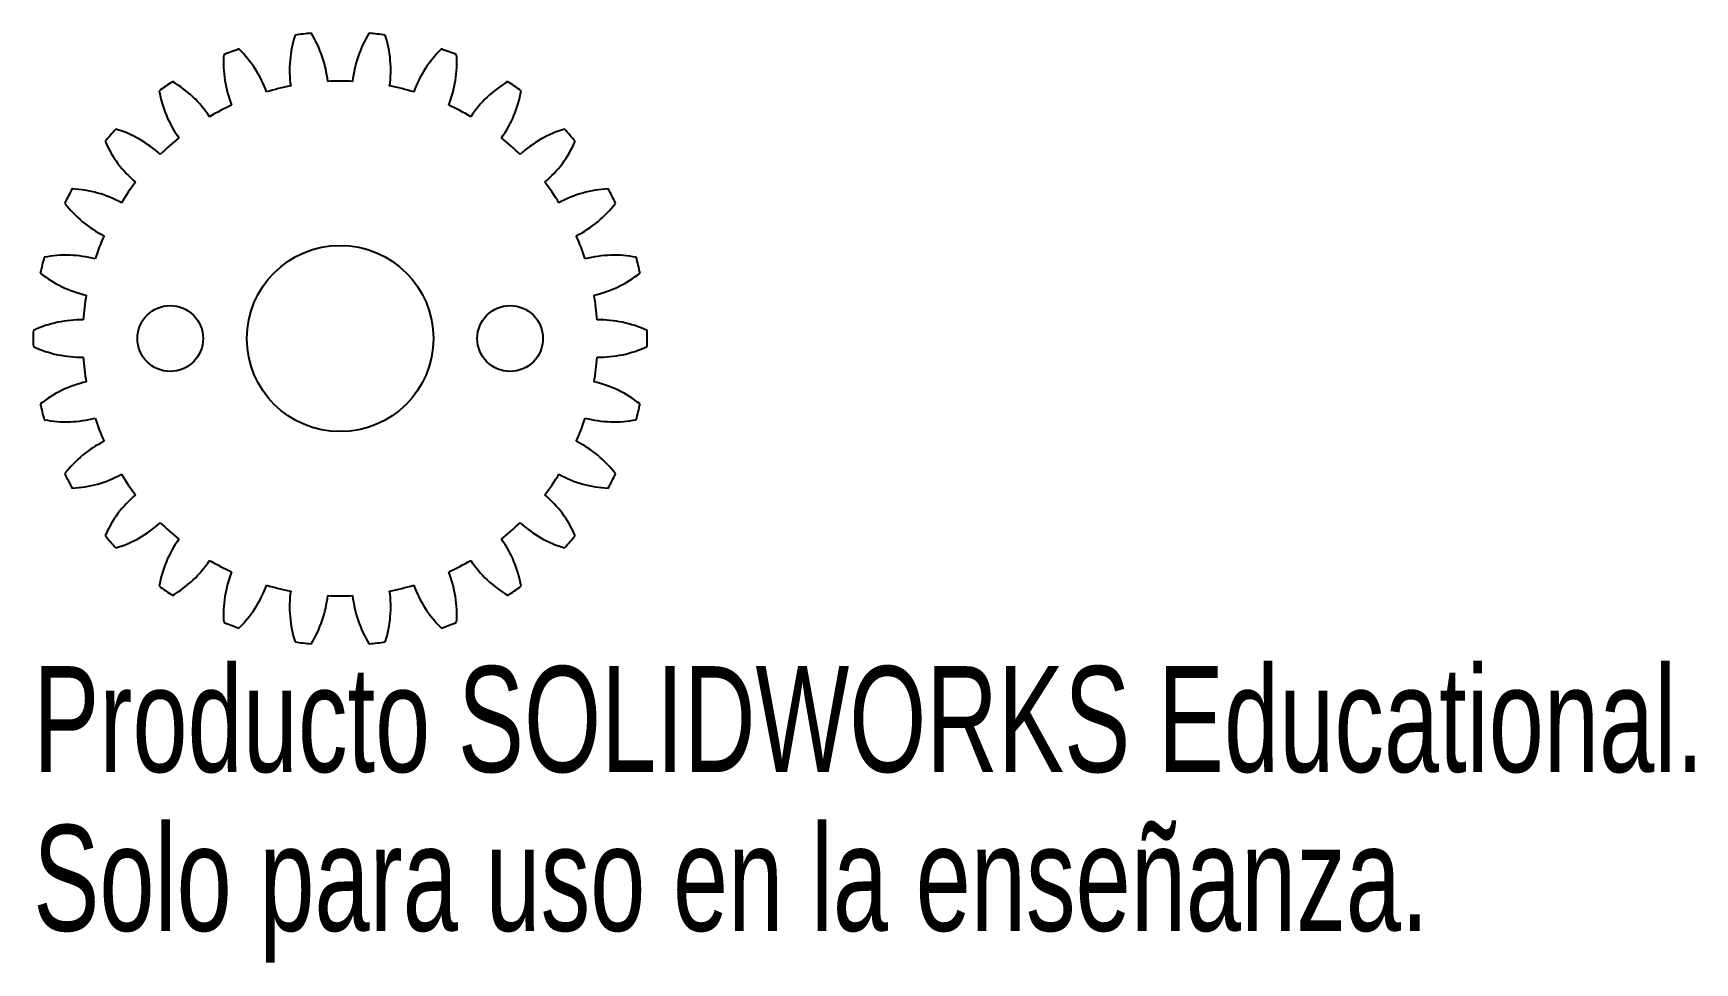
# Model space of a CAD drawing. Header units: millimetres. Extents: x -32.2 to 43.6, y -28.9 to 13.5.
import ezdxf

# ---------------------------------------------------------------- set-up
doc = ezdxf.new("R2010")
doc.units = ezdxf.units.MM
doc.styles.add('SLDTEXTSTYLE0', font='TXT', dxfattribs={"width": 0.7})

msp = doc.modelspace()

# ---------------------------------------------------------------- linework, layer by layer
at = {"color": 7, "linetype": 'Continuous', "lineweight": 25}
for centre, radius in [((-18.161, -0.4), 4.25), ((-25.911, -0.4), 1.5), ((-10.411, -0.4), 1.5)]:
    msp.add_circle(centre, radius, dxfattribs=at)
for centre, radius, start, end in [((-15.268, 11.849), 5.2, 162.08577, 187.94468), ((-18.161, -0.4), 14, 95.40617, 98.43998), ((-23.901, 10.801), 5.2, 5.90148, 31.76038), ((-12.421, 10.801), 5.2, 148.23962, 174.09852), ((-18.161, -0.4), 14, 81.56002, 84.59383), ((-21.054, 11.849), 5.2, 352.05532, 17.91423), ((-18.283, 12.186), 5.2, 175.93193, 201.79083), ((-18.161, -0.4), 14, 109.25232, 112.28614), ((-26.415, 9.102), 5.2, 19.74763, 45.60653), ((-9.907, 9.102), 5.2, 134.39347, 160.25237), ((-18.161, -0.4), 14, 67.71386, 70.74768), ((-18.039, 12.186), 5.2, 338.20917, 4.06807), ((-18.161, -0.4), 14, 123.09848, 126.13229), ((-21.292, 11.791), 5.2, 189.77808, 215.63699), ((-28.449, 6.85), 5.2, 33.59378, 59.45269), ((-18.161, -0.4), 11.749, 101.07556, 106.61674), ((-18.161, -0.4), 11.749, 87.22941, 92.77059), ((-18.161, -0.4), 11.749, 73.38326, 78.92444), ((-7.873, 6.85), 5.2, 120.54731, 146.40622), ((-15.03, 11.791), 5.2, 324.36301, 350.22192), ((-18.161, -0.4), 14, 53.86771, 56.90152), ((-18.161, -0.4), 11.749, 114.92172, 120.4629), ((-18.161, -0.4), 11.749, 59.5371, 65.07828), ((-18.161, -0.4), 14, 136.94463, 139.97844), ((-29.885, 4.177), 5.2, 47.43994, 73.29884), ((-6.437, 4.177), 5.2, 106.70116, 132.56006), ((-18.161, -0.4), 14, 40.02156, 43.05537), ((-24.118, 10.687), 5.2, 203.62423, 229.48314), ((-18.161, -0.4), 11.749, 128.76787, 134.30905), ((-18.161, -0.4), 11.749, 45.69095, 51.23213), ((-12.204, 10.687), 5.2, 310.51686, 336.37577), ((-18.161, -0.4), 14, 150.79079, 153.8246), ((-30.64, 1.239), 5.2, 61.28609, 87.145), ((-18.161, -0.4), 11.749, 142.61402, 148.15521), ((-18.161, -0.4), 11.749, 31.84479, 37.38598), ((-5.682, 1.239), 5.2, 92.855, 118.71391), ((-18.161, -0.4), 14, 26.1754, 29.20921), ((-26.598, 8.939), 5.2, 217.47039, 243.32929), ((-9.724, 8.939), 5.2, 296.67071, 322.52961), ((-18.161, -0.4), 11.749, 156.46018, 162.00136), ((-18.161, -0.4), 11.749, 17.99864, 23.53982), ((-18.161, -0.4), 14, 164.63694, 167.67075), ((-30.669, -1.795), 5.2, 75.13224, 100.99115), ((-5.653, -1.795), 5.2, 79.00885, 104.86776), ((-18.161, -0.4), 14, 12.32925, 15.36306), ((-28.588, 6.649), 5.2, 231.31654, 257.17545), ((-7.734, 6.649), 5.2, 282.82455, 308.68346), ((-18.161, -0.4), 11.749, 170.30633, 175.84751), ((-18.161, -0.4), 11.749, 4.15249, 9.69367), ((-29.972, -4.748), 5.2, 88.9784, 114.8373), ((-6.35, -4.748), 5.2, 65.1627, 91.0216), ((-18.161, -0.4), 14, 178.48309, 181.51691), ((-18.161, -0.4), 14, 358.48309, 1.51691), ((-29.972, 3.949), 5.2, 245.1627, 271.0216), ((-18.161, -0.4), 11.749, 184.15249, 189.69367), ((-18.161, -0.4), 11.749, 350.30633, 355.84751), ((-6.35, 3.949), 5.2, 268.9784, 294.8373), ((-28.588, -7.448), 5.2, 102.82455, 128.68346), ((-7.734, -7.448), 5.2, 51.31654, 77.17545), ((-18.161, -0.4), 14, 192.32925, 195.36306), ((-18.161, -0.4), 14, 344.63694, 347.67075), ((-30.669, 0.996), 5.2, 259.00885, 284.86776), ((-18.161, -0.4), 11.749, 197.99864, 203.53982), ((-18.161, -0.4), 11.749, 336.46018, 342.00136), ((-5.653, 0.996), 5.2, 255.13224, 280.99115), ((-26.598, -9.739), 5.2, 116.67071, 142.52961), ((-9.724, -9.739), 5.2, 37.47039, 63.32929), ((-18.161, -0.4), 14, 206.1754, 209.20921), ((-30.64, -2.038), 5.2, 272.855, 298.71391), ((-18.161, -0.4), 11.749, 211.84479, 217.38598), ((-18.161, -0.4), 11.749, 322.61402, 328.15521), ((-5.682, -2.038), 5.2, 241.28609, 267.145), ((-18.161, -0.4), 14, 330.79079, 333.8246), ((-24.118, -11.487), 5.2, 130.51686, 156.37577), ((-12.204, -11.487), 5.2, 23.62423, 49.48314), ((-29.885, -4.977), 5.2, 286.70116, 312.56006), ((-18.161, -0.4), 11.749, 225.69095, 231.23213), ((-18.161, -0.4), 11.749, 308.76787, 314.30905), ((-6.437, -4.977), 5.2, 227.43994, 253.29884), ((-18.161, -0.4), 14, 220.02156, 223.05537), ((-21.292, -12.59), 5.2, 144.36301, 170.22192), ((-15.03, -12.59), 5.2, 9.77808, 35.63699), ((-18.161, -0.4), 14, 316.94463, 319.97844), ((-28.449, -7.65), 5.2, 300.54731, 326.40622), ((-18.161, -0.4), 11.749, 239.5371, 245.07828), ((-18.161, -0.4), 11.749, 294.92172, 300.4629), ((-7.873, -7.65), 5.2, 213.59378, 239.45269), ((-18.283, -12.985), 5.2, 158.20917, 184.06807), ((-18.039, -12.985), 5.2, 355.93193, 21.79083), ((-18.161, -0.4), 14, 233.86771, 236.90152), ((-26.415, -9.901), 5.2, 314.39347, 340.25237), ((-18.161, -0.4), 11.749, 253.38326, 258.92444), ((-15.268, -12.649), 5.2, 172.05532, 197.91423), ((-21.054, -12.649), 5.2, 342.08577, 7.94468), ((-18.161, -0.4), 11.749, 281.07556, 286.61674), ((-9.907, -9.901), 5.2, 199.74763, 225.60653), ((-18.161, -0.4), 14, 303.09848, 306.13229), ((-23.901, -11.6), 5.2, 328.23962, 354.09852), ((-18.161, -0.4), 11.749, 267.22941, 272.77059), ((-12.421, -11.6), 5.2, 185.90148, 211.76038), ((-18.161, -0.4), 14, 247.71386, 250.74768), ((-18.161, -0.4), 14, 289.25232, 292.28614), ((-18.161, -0.4), 14, 261.56002, 264.59383), ((-18.161, -0.4), 14, 275.40617, 278.43998)]:
    msp.add_arc(centre, radius, start, end, dxfattribs=at)

# ---------------------------------------------------------------- texts
at = {"color": 7, "linetype": 'Continuous', "char_height": 4.83362, "attachment_point": 1, "style": 'SLDTEXTSTYLE0'}
for s, insert in [('Producto SOLIDWORKS Educational.', (-32.161, -15.357)), ('Solo para uso en la enseñanza.', (-32.161, -22.608))]:
    msp.add_mtext(s, dxfattribs=dict(at, insert=insert))

doc.saveas('drawing.dxf')
